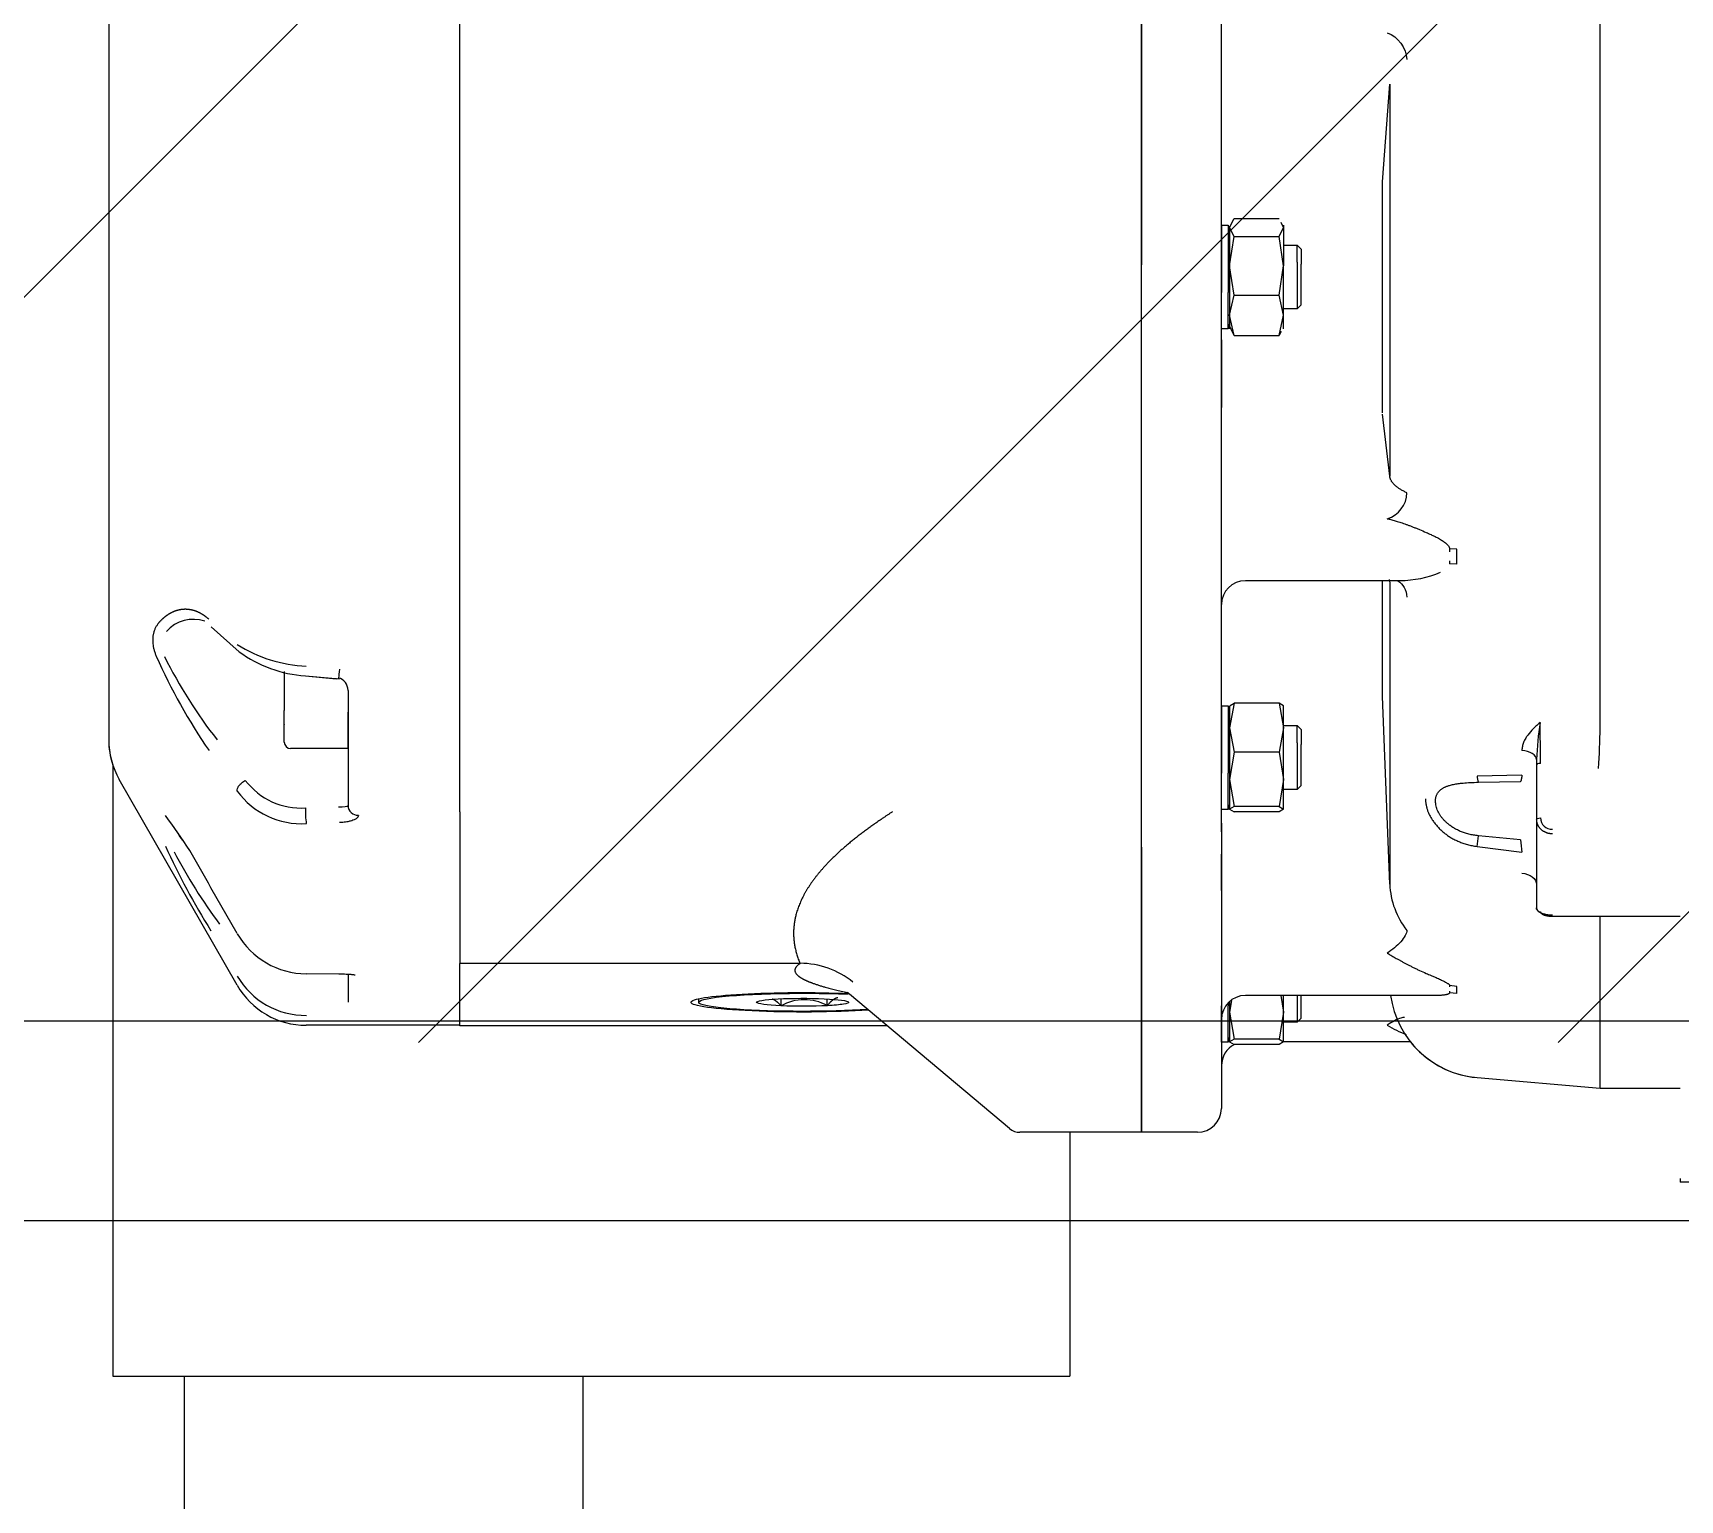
# Model space of a CAD drawing. Extents: x -599358 to 2865263, y -1062760 to 486533.
# Drawn here: x 242648 to 242972.5, y -693039.1 to -692750.2 of the extents above; entities that cross this region are included whole.
import ezdxf

# ---------------------------------------------------------------- set-up
doc = ezdxf.new("R2010")
doc.units = 0
for name, color, linetype in [('A-HATCH-1', 252, 'Continuous'), ('EWHS5T6M-1', 7, 'Continuous'), ('EWHS5T6M-3', 7, 'Continuous'), ('FHSGH10105-主梁-06', 7, 'Continuous'), ('取电臂', 7, 'Continuous')]:
    doc.layers.add(name, color=color, linetype=linetype)

msp = doc.modelspace()

# ---------------------------------------------------------------- hatches: boundary and pattern name
at = {"layer": 'A-HATCH-1'}
h = msp.add_hatch(dxfattribs=at)
h.set_pattern_fill('ANSI31', color=4, scale=100, angle=180)
h.set_pattern_definition([(45, (-1151239.83, -1271056.52), (-112.253202, 112.253202), [])])
h.paths.add_polyline_path([(244910.57, -692074.03), (237134.85, -692074.03), (237134.85, -692949.03), (244910.57, -692949.03)])

# ---------------------------------------------------------------- linework, layer by layer
at = {"layer": 'EWHS5T6M-1', "color": 4, "linetype": 'Continuous'}
for p, q in [((242663.68, -692894.3), (242663.68, -693014.74)), ((242663.68, -692894.3), (242663.68, -693014.74)), ((242852.26, -692966.69), (242852.26, -693014.74)), ((242852.26, -692966.69), (242852.26, -693014.74)), ((242676.26, -693014.74), (242789.4, -693014.74)), ((242676.26, -693014.74), (242677.83, -693014.74)), ((242756.4, -693014.74), (242789.4, -693014.74))]:
    msp.add_line(p, q, dxfattribs=at)
at = {"layer": 'EWHS5T6M-3', "color": 4, "linetype": 'Continuous'}
for p, q in [((242866.4, -692617.41), (242866.4, -692795.85)), ((242866.4, -692910.56), (242866.4, -692617.41)), ((242882.11, -692907.53), (242882.11, -692622.12)), ((242732.04, -692875.47), (242732.04, -692677.56)), ((242662.9, -692678.73), (242662.9, -692856.6)), ((242662.9, -692678.73), (242662.9, -692856.6)), ((242732.04, -692875.47), (242732.04, -692678.61)), ((242956.76, -692886.98), (242956.76, -692711.3)), ((242913.82, -692779.52), (242915.27, -692760.29)), ((242915.27, -692760.29), (242915.27, -692837.5)), ((242913.82, -692824.98), (242913.82, -692779.52)), ((242883.68, -692788.51), (242884.6, -692786.73)), ((242884.6, -692786.73), (242893.46, -692786.73)), ((242894.37, -692788.51), (242893.87, -692787.54)), ((242882.11, -692788.04), (242882.11, -692801.33)), ((242882.11, -692788.04), (242883.41, -692788.04)), ((242883.41, -692788.04), (242883.41, -692801.33)), ((242883.41, -692788.04), (242883.68, -692789.14)), ((242884.6, -692790.29), (242883.68, -692788.51)), ((242883.68, -692788.51), (242883.68, -692796.04)), ((242883.68, -692796.04), (242884.6, -692790.29)), ((242884.6, -692790.29), (242893.46, -692790.29)), ((242893.46, -692790.29), (242894.37, -692788.51)), ((242894.37, -692796.04), (242893.46, -692790.29)), ((242894.37, -692788.04), (242894.37, -692788.51)), ((242894.37, -692788.51), (242894.37, -692796.04)), ((242894.37, -692791.97), (242897.04, -692791.97)), ((242897.04, -692795.35), (242897.04, -692791.97)), ((242897.04, -692791.97), (242897.83, -692792.75)), ((242897.83, -692792.75), (242897.83, -692795.71)), ((242866.4, -692966.69), (242866.4, -692795.85)), ((242884.6, -692801.8), (242883.68, -692796.04)), ((242883.68, -692796.04), (242883.68, -692805.78)), ((242893.46, -692801.8), (242894.37, -692796.04)), ((242894.37, -692805.78), (242894.37, -692796.04)), ((242897.04, -692795.35), (242897.04, -692804.54)), ((242897.83, -692803.75), (242897.83, -692795.71)), ((242882.11, -692808.47), (242882.11, -692801.33)), ((242883.41, -692808.47), (242883.41, -692801.33)), ((242883.68, -692805.78), (242884.6, -692801.8)), ((242884.6, -692801.8), (242893.46, -692801.8)), ((242894.37, -692805.78), (242893.46, -692801.8)), ((242897.83, -692803.75), (242897.04, -692804.54)), ((242883.68, -692807.36), (242883.41, -692808.47)), ((242883.68, -692805.78), (242883.68, -692808.47)), ((242884.6, -692809.77), (242883.68, -692805.78)), ((242893.46, -692809.77), (242894.37, -692805.78)), ((242897.04, -692804.54), (242894.37, -692804.54)), ((242894.37, -692808.47), (242894.37, -692805.78)), ((242883.41, -692808.47), (242882.11, -692808.47)), ((242882.11, -692810.63), (242882.11, -692823.92)), ((242883.68, -692807.99), (242884.6, -692809.77)), ((242884.6, -692809.77), (242893.46, -692809.77)), ((242893.87, -692808.96), (242893.46, -692809.77)), ((242882.11, -692831.06), (242882.11, -692823.92)), ((242915.27, -692837.5), (242913.86, -692825.26)), ((242927.06, -692851.76), (242927.04, -692852.39)), ((242928.47, -692851.87), (242927.06, -692851.76)), ((242928.47, -692854.78), (242928.47, -692851.87)), ((242927.04, -692854.13), (242927.06, -692854.76)), ((242928.47, -692854.78), (242927.06, -692854.76)), ((242662.9, -692856.6), (242662.9, -692878.35)), ((242662.9, -692856.6), (242662.9, -692878.35)), ((242917.32, -692858.06), (242886.83, -692858.06)), ((242913.82, -692865.35), (242913.82, -692858.06)), ((242915.19, -692857.79), (242915.27, -692858.45)), ((242915.27, -692858.45), (242915.27, -692891.99)), ((242913.82, -692880.87), (242913.82, -692865.35)), ((242688.63, -692872.08), (242683.06, -692867.14)), ((242732.04, -692903.56), (242732.04, -692875.47)), ((242732.04, -692903.56), (242732.04, -692875.47)), ((242662.9, -692878.35), (242662.9, -692889.39)), ((242662.9, -692878.35), (242662.9, -692889.39)), ((242697.47, -692875.97), (242697.47, -692883.59)), ((242701.64, -692876.82), (242707.73, -692877.4)), ((242706.85, -692877.32), (242701.64, -692876.83)), ((242707.76, -692877.41), (242706.85, -692877.32)), ((242708.37, -692877.47), (242707.71, -692877.4)), ((242710.04, -692879.66), (242710.04, -692901.65)), ((242710.04, -692879.7), (242710.04, -692883.97)), ((242915.27, -692917.82), (242913.82, -692880.87)), ((242697.47, -692889.85), (242697.47, -692883.59)), ((242710.04, -692891.11), (242710.04, -692883.97)), ((242882.11, -692882.67), (242882.11, -692895.96)), ((242882.11, -692882.67), (242883.41, -692882.67)), ((242883.41, -692882.67), (242883.41, -692895.96)), ((242883.41, -692882.67), (242883.68, -692883.77)), ((242884.6, -692882.19), (242883.68, -692887.02)), ((242883.68, -692882.67), (242883.68, -692887.02)), ((242883.82, -692882.63), (242884.6, -692882.19)), ((242893.46, -692882.19), (242884.6, -692882.19)), ((242894.37, -692882.71), (242893.46, -692882.19)), ((242893.46, -692882.19), (242894.37, -692887.02)), ((242894.37, -692887.02), (242894.37, -692882.67)), ((242697.47, -692886.34), (242697.46, -692886.35)), ((242883.68, -692887.02), (242884.6, -692891.85)), ((242883.68, -692887.02), (242883.68, -692897.2)), ((242894.37, -692887.02), (242893.46, -692891.85)), ((242894.37, -692886.6), (242897.04, -692886.6)), ((242894.37, -692897.2), (242894.37, -692887.02)), ((242897.04, -692889.98), (242897.04, -692886.6)), ((242897.04, -692886.6), (242897.83, -692887.38)), ((242897.83, -692887.38), (242897.83, -692890.34)), ((242956.76, -692886.99), (242956.76, -692886.98)), ((242710.04, -692891.11), (242698.73, -692891.11)), ((242884.6, -692891.85), (242883.68, -692897.2)), ((242893.46, -692891.85), (242884.6, -692891.85)), ((242893.46, -692891.85), (242894.37, -692897.2)), ((242897.04, -692889.98), (242897.04, -692899.17)), ((242897.83, -692898.38), (242897.83, -692890.34)), ((242663.68, -692894.3), (242663.68, -693014.74)), ((242663.68, -692894.3), (242663.68, -693014.74)), ((242915.27, -692891.99), (242915.27, -692917.82)), ((242944.18, -692893.27), (242944.18, -692894.42)), ((242944.18, -692894.42), (242944.18, -692905.17)), ((242688.19, -692937.72), (242664.98, -692897.2)), ((242710.04, -692897.25), (242710.04, -692901.65)), ((242882.11, -692903.1), (242882.11, -692895.96)), ((242883.41, -692903.1), (242883.41, -692895.96)), ((242883.68, -692897.2), (242884.6, -692902.54)), ((242883.68, -692897.2), (242883.68, -692903.06)), ((242894.37, -692897.2), (242893.46, -692902.54)), ((242894.37, -692903.06), (242894.37, -692897.2)), ((242941.32, -692896.34), (242932.47, -692896.53)), ((242932.75, -692897.75), (242941.04, -692897.62)), ((242897.04, -692899.17), (242894.37, -692899.17)), ((242897.83, -692898.38), (242897.04, -692899.17)), ((242710.04, -692901.65), (242710.04, -692902.35)), ((242732.04, -692903.56), (242732.04, -692932.71)), ((242732.04, -692903.56), (242732.04, -692933.42)), ((242883.41, -692903.1), (242882.11, -692903.1)), ((242883.68, -692902), (242883.41, -692903.1)), ((242884.6, -692902.54), (242883.68, -692903.06)), ((242883.68, -692903.06), (242884.6, -692903.57)), ((242883.68, -692903.1), (242883.68, -692903.06)), ((242893.46, -692902.54), (242884.6, -692902.54)), ((242893.46, -692903.57), (242884.6, -692903.57)), ((242893.46, -692902.54), (242894.37, -692903.06)), ((242894.37, -692903.06), (242893.46, -692903.57)), ((242882.11, -692905.79), (242882.11, -692911.94)), ((242882.11, -692907.53), (242882.11, -692961.98)), ((242944.18, -692905.17), (242944.18, -692922.51)), ((242866.4, -692910.56), (242866.4, -692966.69)), ((242932.47, -692910.39), (242941.32, -692911.5)), ((242941.04, -692909.1), (242932.75, -692908.3)), ((242882.11, -692919.08), (242882.11, -692911.94)), ((242688.22, -692927.57), (242683.01, -692918.55)), ((242972.47, -692924.18), (242947.33, -692924.18)), ((242956.76, -692958.05), (242956.76, -692924.18)), ((242882.11, -692928.49), (242882.11, -692941.77)), ((242799.09, -692933.42), (242732.04, -692933.42)), ((242732.04, -692945.74), (242732.04, -692933.42)), ((242732.04, -692945.56), (242732.04, -692933.6)), ((242799.09, -692933.42), (242799.12, -692933.42)), ((242708.21, -692935.55), (242701.81, -692935.5)), ((242710.04, -692935.6), (242710.04, -692941.05)), ((242779.18, -692941.09), (242779.18, -692940.37)), ((242795.38, -692941.79), (242795.38, -692940.39)), ((242804.44, -692941.76), (242804.44, -692940.42)), ((242840.38, -692965.96), (242808.85, -692939.5)), ((242924.51, -692939.74), (242886.83, -692939.74)), ((242893.81, -692939.74), (242894.37, -692943.02)), ((242894.37, -692943.02), (242894.37, -692939.74)), ((242897.04, -692939.74), (242897.04, -692944.99)), ((242897.83, -692944.2), (242897.83, -692939.74)), ((242927.06, -692937.76), (242927.04, -692938.06)), ((242927.04, -692938.91), (242927.06, -692939.21)), ((242928.47, -692937.98), (242927.06, -692937.76)), ((242928.47, -692939.38), (242927.06, -692939.21)), ((242928.47, -692939.38), (242928.47, -692937.97)), ((242882.11, -692948.91), (242882.11, -692941.77)), ((242883.41, -692941.21), (242883.41, -692941.77)), ((242883.41, -692948.91), (242883.41, -692941.77)), ((242884.07, -692940.75), (242883.68, -692943.02)), ((242883.68, -692940.94), (242883.68, -692943.02)), ((242883.68, -692943.02), (242883.68, -692948.87)), ((242883.68, -692943.02), (242884.6, -692948.36)), ((242894.37, -692943.02), (242893.46, -692948.36)), ((242894.37, -692948.87), (242894.37, -692943.02)), ((242732.04, -692945.62), (242701.83, -692945.62)), ((242816.29, -692945.74), (242732.04, -692945.74)), ((242897.04, -692944.99), (242894.37, -692944.99)), ((242897.83, -692944.2), (242897.04, -692944.99)), ((242883.41, -692948.91), (242882.11, -692948.91)), ((242883.68, -692947.81), (242883.41, -692948.91)), ((242884.6, -692948.36), (242883.68, -692948.87)), ((242883.68, -692948.91), (242883.68, -692948.87)), ((242883.68, -692948.87), (242884.6, -692949.39)), ((242893.46, -692948.36), (242884.6, -692948.36)), ((242893.46, -692949.39), (242884.6, -692949.39)), ((242893.46, -692949.39), (242884.68, -692949.39)), ((242893.46, -692948.36), (242894.37, -692948.87)), ((242894.37, -692948.87), (242893.46, -692949.39)), ((242894.37, -692948.87), (242893.46, -692949.39)), ((242919.35, -692948.87), (242894.37, -692948.87)), ((242919.35, -692948.87), (242894.37, -692948.87)), ((242882.11, -692953.58), (242882.11, -692961.98)), ((242956.76, -692958.05), (242932.47, -692955.93)), ((242956.76, -692958.05), (242932.47, -692955.93)), ((242972.47, -692958.05), (242956.76, -692958.05)), ((242972.47, -692958.05), (242956.76, -692958.05)), ((242866.4, -692966.69), (242842.4, -692966.69)), ((242852.26, -692966.69), (242852.26, -693014.74)), ((242852.26, -692966.69), (242852.26, -693014.74)), ((242866.4, -692966.69), (242852.26, -692966.69)), ((242877.4, -692966.69), (242866.4, -692966.69)), ((242877.4, -692966.69), (242866.4, -692966.69)), ((242972.47, -692975.78), (242972.47, -692976.49)), ((242972.47, -692975.78), (242972.47, -692976.49)), ((243271.04, -692976.49), (242972.47, -692976.49)), ((243271.04, -692976.49), (242972.47, -692976.49)), ((242663.68, -693014.74), (242676.26, -693014.74)), ((242663.68, -693014.74), (242676.26, -693014.74)), ((242676.26, -693014.74), (242839.68, -693014.74)), ((242676.26, -693014.74), (242677.83, -693014.74)), ((242756.4, -693014.74), (242839.68, -693014.74)), ((242839.68, -693014.74), (242852.26, -693014.74)), ((242839.68, -693014.74), (242852.26, -693014.74))]:
    msp.add_line(p, q, dxfattribs=at)
for centre, radius, start, end in [((242913.24, -692840.66), 5.41, 286.5513, 359.1466), ((242886.83, -692862.77), 4.71, 90, 180), ((242917.38, -692838.13), 19.88, 269.7868, 293.4148), ((242679.55, -692872.72), 7.05, 71.1936, 138.4383), ((242702.97, -692847.52), 27.39, 237.4046, 267.6019), ((242703.13, -692852.34), 24.48, 233.5738, 266.5147), ((242780.69, -692824.52), 118.74, 204.0613, 214.3547), ((242762.66, -692828.22), 99.45, 206.7573, 217.9644), ((243011.45, -692896.21), 67.33, 171.2625, 177.4992), ((241654.58, -692900.98), 1290.41, 0.30865, 0.66611), ((242610.24, -692876.21), 346.69, 356.89, 358.2177), ((242678.61, -692889.39), 15.71, 180, 209.8108), ((242678.61, -692889.39), 15.71, 180, 198.1949), ((242698.73, -692889.85), 1.26, 180, 270), ((242700.8, -692889.04), 13.8, 217.2105, 273.513), ((242936.2, -692896.33), 3.73, 182.9811, 202.2857), ((242700.95, -692890.1), 15.83, 216.4977, 273.1977), ((242595.72, -692963.25), 98.07, 27.1154, 36.9652), ((242717.73, -692903.44), 16.09, 177.7884, 188.8137), ((242712.02, -692902.28), 1.98, 181.8362, 271.7254), ((242947.26, -692904.72), 2.29, 181.5469, 271.5974), ((242813.13, -692846.34), 153.08, 204.7089, 211.7891), ((242064.6, -692795.5), 875.45, 352.45924, 352.5971), ((243255.95, -692874.32), 316.82, 186.3031, 186.7393), ((242769.37, -692862.72), 105.5, 207.4923, 216.6533), ((242931.15, -692917.12), 15.89, 182.5089, 218.1426), ((242944.95, -692922.49), 0.763, 181.8362, 271.7254), ((242701.94, -692919.64), 15.85, 210.0324, 269.5936), ((242799.09, -692949.91), 16.5, 50.834, 89.9004), ((242701.7, -692928.06), 15.61, 210.2728, 270.4824), ((242701.83, -692929.91), 15.71, 209.8108, 270), ((242886.83, -692944.46), 4.71, 90, 180), ((242934.12, -692937.14), 18.86, 187.9295, 265), ((242799.94, -692949.78), 9.21, 60.694, 119.6827), ((242925.68, -692928.12), 20.58, 238.0128, 249.6984), ((242886.83, -692953.58), 4.71, 117.1281, 180), ((242886.83, -692953.58), 4.71, 117.1281, 180), ((242934.12, -692937.14), 18.86, 218.4661, 265), ((242877.4, -692961.98), 4.71, 270, 0), ((242877.4, -692961.98), 4.71, 270, 0), ((242842.4, -692963.55), 3.14, 230, 270)]:
    msp.add_arc(centre, radius, start, end, dxfattribs=at)
at = {"layer": 'EWHS5T6M-3', "color": 4, "linetype": 'Continuous', "extrusion": (0, 0, -1)}
for centre, major_axis, ratio, start_param, end_param in [((242914.78, -692754.37), (2.61, -3.93), 0.728317, 3.880999, 5.407181), ((242914.78, -692862.33), (-1.87, -4.33), 0.783089, 3.209194, 4.163104), ((242708.35, -692875.41), (0.19, 2.03), 0.00447, 1.617607, 3.576156), ((242944.97, -692905.17), (0.786, 0), 0.5, 3.141593, 4.712389), ((242941.04, -692917.92), (-3.14, 0), 0.721105, 1.658063, 3.14162), ((242799.61, -692941.09), (20.43, 0), 0.087156, 0.894834, 3.627495), ((242799.61, -692941.09), (22, 0), 0.087156, 3.141593, 5.13954), ((242799.61, -692941.09), (-20.43, 0), 0.087156, 0.485902, 2.024816), ((242799.61, -692941.09), (9.07, 0), 0.087156, 3.103896, 4.151094), ((242799.61, -692941.09), (-9.07, 0), 0.087156, 1.009501, 2.056699), ((242799.61, -692941.09), (9.07, 0), 0.087156, 5.198291, 6.245489), ((242799.61, -692941.09), (-22, 0), 0.087156, 4.081811, 6.283185), ((242799.61, -692941.09), (-9.07, 0), 0.087156, 5.198291, 6.245489), ((242799.61, -692941.09), (9.07, 0), 0.087156, 1.009501, 2.056699), ((242799.61, -692941.09), (9.07, 0), 0.087156, 0.485902, 1.009501), ((242799.61, -692941.09), (-9.07, 0), 0.087156, 3.103896, 3.627495)]:
    msp.add_ellipse(centre, major_axis=major_axis, ratio=ratio, start_param=start_param, end_param=end_param, dxfattribs=at)
at = {"layer": 'EWHS5T6M-3', "color": 4, "linetype": 'Continuous'}
for points, degree, knots in [([(242918.65, -692840.74), (242918.54, -692840.69), (242918.33, -692840.59), (242918.04, -692840.44), (242917.75, -692840.28), (242917.47, -692840.12), (242917.21, -692839.96), (242916.96, -692839.79), (242916.72, -692839.62), (242916.5, -692839.44), (242916.3, -692839.26), (242916.11, -692839.08), (242915.94, -692838.89), (242915.78, -692838.7), (242915.65, -692838.5), (242915.53, -692838.31), (242915.43, -692838.11), (242915.36, -692837.91), (242915.3, -692837.7), (242915.28, -692837.56), (242915.27, -692837.5)], 3, [0, 0, 0, 0, 0.051218, 0.102946, 0.155185, 0.207934, 0.261194, 0.314965, 0.369245, 0.424036, 0.479338, 0.535149, 0.591471, 0.648303, 0.705645, 0.763497, 0.821858, 0.880729, 0.94011, 1, 1, 1, 1]), ([(242914.78, -692845.85), (242914.9, -692845.87), (242915.14, -692845.92), (242915.51, -692846.01), (242915.91, -692846.12), (242916.33, -692846.24), (242916.77, -692846.37), (242917.24, -692846.52), (242917.73, -692846.68), (242918.24, -692846.86), (242918.78, -692847.06), (242919.34, -692847.27), (242919.92, -692847.5), (242920.53, -692847.74), (242921.37, -692848.08), (242922.33, -692848.5), (242923.31, -692848.94), (242923.96, -692849.25), (242924.45, -692849.48), (242924.85, -692849.69), (242925.25, -692849.93), (242925.62, -692850.16), (242925.94, -692850.38), (242926.23, -692850.6), (242926.47, -692850.81), (242926.67, -692851.01), (242926.83, -692851.21), (242926.95, -692851.4), (242927.03, -692851.58), (242927.05, -692851.7), (242927.06, -692851.76)], 3, [0, 0, 0, 0, 0.029067, 0.059684, 0.091862, 0.125608, 0.160931, 0.197836, 0.23633, 0.276416, 0.3181, 0.361385, 0.406275, 0.452773, 0.500881, 0.599221, 0.673537, 0.723826, 0.750087, 0.785131, 0.817481, 0.847172, 0.87425, 0.898774, 0.920826, 0.940518, 0.958006, 0.973514, 0.987363, 1, 1, 1, 1]), ([(242682.64, -692865.66), (242682.05, -692865.13), (242681.42, -692864.74), (242680.8, -692864.35), (242680.15, -692864.1), (242679.51, -692863.86), (242678.85, -692863.76), (242678.2, -692863.66), (242677.54, -692863.71), (242676.89, -692863.76), (242676.25, -692863.96), (242675.61, -692864.16), (242674.99, -692864.5), (242674.38, -692864.84), (242673.8, -692865.33), (242673.22, -692865.81), (242672.68, -692866.42)], 2, [0, 0, 0, 0.125, 0.125, 0.25, 0.25, 0.375, 0.375, 0.5, 0.5, 0.625, 0.625, 0.75, 0.75, 0.875, 0.875, 1, 1, 1]), ([(242672.68, -692866.42), (242672.62, -692866.5), (242672.5, -692866.66), (242672.35, -692866.91), (242672.2, -692867.17), (242672.07, -692867.43), (242671.96, -692867.69), (242671.86, -692867.96), (242671.77, -692868.23), (242671.7, -692868.5), (242671.64, -692868.78), (242671.6, -692869.06), (242671.57, -692869.43), (242671.56, -692869.9), (242671.59, -692870.48), (242671.68, -692871.07), (242671.82, -692871.68), (242672.01, -692872.3), (242672.18, -692872.72), (242672.27, -692872.93)], 3, [0, 0, 0, 0, 0.048845, 0.096906, 0.144215, 0.190808, 0.236719, 0.281986, 0.326648, 0.370744, 0.414319, 0.457414, 0.500075, 0.58118, 0.662791, 0.745199, 0.82869, 0.913537, 1, 1, 1, 1]), ([(242710.04, -692879.66), (242710.04, -692879.1), (242709.85, -692878.53), (242709.18, -692877.63), (242708.7, -692877.31), (242708.18, -692877.26)], 3, [0, 0, 0, 0, 0.5, 0.5, 1, 1, 1, 1]), ([(242944.9, -692885.98), (242944.68, -692886.17), (242944.23, -692886.56), (242943.38, -692887.36), (242942.63, -692888.19), (242942.1, -692888.99), (242941.82, -692889.48), (242941.63, -692889.91), (242941.49, -692890.32), (242941.39, -692890.72), (242941.33, -692891.12), (242941.32, -692891.39), (242941.32, -692891.52)], 3, [0, 0, 0, 0, 0.125011, 0.250017, 0.499875, 0.603087, 0.677277, 0.749978, 0.814865, 0.874988, 0.937496, 1, 1, 1, 1]), ([(242944.18, -692893.27), (242944.18, -692892.87), (242943.91, -692892.42), (242942.81, -692891.75), (242942.02, -692891.56), (242941.32, -692891.52)], 3, [0, 0, 0, 0, 0.5, 0.5, 1, 1, 1, 1]), ([(242944.97, -692894.03), (242944.76, -692894.03), (242944.56, -692894.07), (242944.27, -692894.22), (242944.18, -692894.32), (242944.18, -692894.42)], 3, [0, 0, 0, 0, 0.5, 0.5, 1, 1, 1, 1]), ([(242688.22, -692899.52), (242688.19, -692899.36), (242688.2, -692899.18), (242688.32, -692898.8), (242688.43, -692898.6), (242688.73, -692898.21), (242688.91, -692898.01), (242689.33, -692897.67), (242689.57, -692897.51), (242689.81, -692897.39)], 3, [0, 0, 0, 0, 0.25, 0.25, 0.5, 0.5, 0.75, 0.75, 1, 1, 1, 1]), ([(242924.3, -692901.47), (242924.3, -692901.39), (242924.3, -692901.23), (242924.32, -692901), (242924.35, -692900.79), (242924.4, -692900.58), (242924.46, -692900.38), (242924.54, -692900.19), (242924.63, -692900.01), (242924.73, -692899.83), (242924.85, -692899.67), (242924.98, -692899.51), (242925.12, -692899.37), (242925.28, -692899.23), (242925.45, -692899.09), (242925.64, -692898.97), (242925.84, -692898.85), (242926.05, -692898.74), (242926.28, -692898.64), (242926.52, -692898.54), (242926.77, -692898.45), (242927.21, -692898.31), (242927.86, -692898.15), (242928.76, -692898), (242929.84, -692897.88), (242931.18, -692897.79), (242932.2, -692897.77), (242932.75, -692897.75)], 3, [0, 0, 0, 0, 0.025288, 0.050219, 0.074845, 0.099219, 0.123396, 0.147433, 0.171387, 0.195316, 0.219278, 0.243332, 0.267533, 0.291939, 0.316604, 0.341581, 0.366922, 0.392675, 0.418887, 0.445603, 0.472864, 0.500709, 0.581938, 0.664866, 0.750426, 0.865857, 1, 1, 1, 1]), ([(242941.32, -692896.34), (242941.31, -692896.4), (242941.3, -692896.51), (242941.28, -692896.68), (242941.25, -692896.85), (242941.22, -692897.01), (242941.19, -692897.18), (242941.16, -692897.33), (242941.12, -692897.46), (242941.08, -692897.56), (242941.06, -692897.6), (242941.04, -692897.62)], 3, [0, 0, 0, 0, 0.077735, 0.163795, 0.258193, 0.360935, 0.47203, 0.591481, 0.719291, 0.855464, 1, 1, 1, 1]), ([(242922.33, -692901.03), (242922.33, -692901.12), (242922.33, -692901.31), (242922.35, -692901.59), (242922.38, -692901.88), (242922.43, -692902.17), (242922.48, -692902.46), (242922.56, -692902.76), (242922.64, -692903.05), (242922.74, -692903.35), (242922.86, -692903.65), (242922.99, -692903.95), (242923.13, -692904.25), (242923.29, -692904.56), (242923.47, -692904.86), (242923.66, -692905.16), (242923.87, -692905.47), (242924.09, -692905.77), (242924.33, -692906.07), (242924.59, -692906.38), (242924.86, -692906.68), (242925.16, -692906.98), (242925.55, -692907.35), (242926.05, -692907.78), (242926.68, -692908.24), (242927.35, -692908.68), (242928.08, -692909.08), (242928.86, -692909.44), (242929.69, -692909.76), (242930.57, -692910.03), (242931.5, -692910.25), (242932.15, -692910.34), (242932.47, -692910.39)], 3, [0, 0, 0, 0, 0.023596, 0.046848, 0.069813, 0.092549, 0.115115, 0.137574, 0.159988, 0.182418, 0.204926, 0.227574, 0.250421, 0.273525, 0.296943, 0.320728, 0.344931, 0.369601, 0.394784, 0.420522, 0.446855, 0.473821, 0.501454, 0.550477, 0.600634, 0.652145, 0.705215, 0.760032, 0.81677, 0.875584, 0.936618, 1, 1, 1, 1]), ([(242932.75, -692908.3), (242932.58, -692908.28), (242932.26, -692908.24), (242931.78, -692908.17), (242931.32, -692908.08), (242930.87, -692907.97), (242930.43, -692907.86), (242930, -692907.72), (242929.59, -692907.58), (242929.18, -692907.42), (242928.79, -692907.25), (242928.42, -692907.06), (242928.05, -692906.86), (242927.7, -692906.65), (242927.36, -692906.42), (242926.96, -692906.13), (242926.52, -692905.76), (242926.05, -692905.32), (242925.64, -692904.86), (242925.28, -692904.39), (242924.97, -692903.91), (242924.73, -692903.43), (242924.53, -692902.94), (242924.4, -692902.44), (242924.31, -692901.95), (242924.3, -692901.63), (242924.3, -692901.47)], 3, [0, 0, 0, 0, 0.039878, 0.078912, 0.117144, 0.154619, 0.191384, 0.227489, 0.262988, 0.297935, 0.332389, 0.366411, 0.400064, 0.433413, 0.466526, 0.499471, 0.55456, 0.607472, 0.65855, 0.708176, 0.756766, 0.804764, 0.852628, 0.900824, 0.949803, 1, 1, 1, 1]), ([(242712.08, -692904.27), (242712.08, -692904.29), (242712.08, -692904.35), (242712.05, -692904.45), (242712.01, -692904.56), (242711.93, -692904.67), (242711.76, -692904.85), (242711.47, -692905.04), (242711.03, -692905.25), (242710.5, -692905.42), (242709.9, -692905.56), (242709.29, -692905.64), (242708.8, -692905.69), (242708.5, -692905.7), (242708.35, -692905.71)], 3, [0, 0, 0, 0, 0.040091, 0.085599, 0.136434, 0.192536, 0.253873, 0.39572, 0.505375, 0.612356, 0.753804, 0.848833, 0.930864, 1, 1, 1, 1]), ([(242817.32, -692903.56), (242814.58, -692905.34), (242812.26, -692907.05), (242809.81, -692908.85), (242807.79, -692910.6), (242805.67, -692912.44), (242804.01, -692914.25), (242802.28, -692916.14), (242801.03, -692918), (242798.43, -692921.88), (242797.94, -692925.68), (242797.44, -692929.53), (242799.09, -692933.42)], 2, [0, 0, 0, 0.125, 0.125, 0.25, 0.25, 0.375, 0.375, 0.5, 0.5, 0.75, 0.75, 1, 1, 1]), ([(242944.18, -692905.17), (242944.19, -692905.23), (242944.19, -692905.35), (242944.21, -692905.53), (242944.24, -692905.7), (242944.29, -692905.86), (242944.35, -692906.02), (242944.42, -692906.18), (242944.49, -692906.33), (242944.58, -692906.47), (242944.68, -692906.61), (242944.78, -692906.74), (242944.9, -692906.86), (242945.01, -692906.97), (242945.14, -692907.08), (242945.26, -692907.18), (242945.39, -692907.27), (242945.53, -692907.36), (242945.67, -692907.44), (242945.81, -692907.51), (242945.95, -692907.58), (242946.09, -692907.63), (242946.23, -692907.68), (242946.37, -692907.73), (242946.51, -692907.77), (242946.65, -692907.8), (242946.79, -692907.82), (242946.93, -692907.84), (242947.06, -692907.86), (242947.2, -692907.87), (242947.28, -692907.87), (242947.33, -692907.87)], 3, [0, 0, 0, 0, 0.043815, 0.086945, 0.129389, 0.171151, 0.212229, 0.252628, 0.292346, 0.331388, 0.369753, 0.407445, 0.444466, 0.480818, 0.516503, 0.551525, 0.585887, 0.619591, 0.652642, 0.685043, 0.716798, 0.747913, 0.778391, 0.808237, 0.837458, 0.866059, 0.894046, 0.921426, 0.948207, 0.974395, 1, 1, 1, 1]), ([(242947.33, -692923.93), (242947.25, -692923.93), (242947.1, -692923.93), (242946.88, -692923.92), (242946.66, -692923.91), (242946.44, -692923.88), (242946.23, -692923.85), (242946.02, -692923.81), (242945.81, -692923.76), (242945.61, -692923.71), (242945.42, -692923.65), (242945.24, -692923.58), (242945.07, -692923.5), (242944.9, -692923.42), (242944.73, -692923.32), (242944.56, -692923.2), (242944.41, -692923.06), (242944.29, -692922.89), (242944.2, -692922.71), (242944.19, -692922.58), (242944.18, -692922.51)], 3, [0, 0, 0, 0, 0.043817, 0.087902, 0.132274, 0.176955, 0.221965, 0.267323, 0.313047, 0.359156, 0.405668, 0.4526, 0.499967, 0.551187, 0.60913, 0.673811, 0.745237, 0.823412, 0.908334, 1, 1, 1, 1]), ([(242944.97, -692923.25), (242944.97, -692923.42), (242945.14, -692923.57), (242945.22, -692923.65), (242945.34, -692923.72), (242945.46, -692923.8), (242945.62, -692923.86), (242945.78, -692923.92), (242945.97, -692923.97), (242946.17, -692924.02), (242946.39, -692924.06), (242946.53, -692924.08), (242946.69, -692924.1), (242947, -692924.13), (242947.33, -692924.13)], 2, [0, 0, 0, 0.25, 0.25, 0.375, 0.375, 0.5, 0.5, 0.625, 0.625, 0.75, 0.75, 0.833333, 0.833333, 1, 1, 1]), ([(242918.65, -692926.94), (242918.63, -692927.23), (242918.51, -692927.57), (242918.1, -692928.33), (242917.81, -692928.74), (242917.1, -692929.56), (242916.68, -692929.97), (242915.77, -692930.74), (242915.27, -692931.1), (242914.78, -692931.4)], 3, [0, 0, 0, 0, 0.25, 0.25, 0.5, 0.5, 0.75, 0.75, 1, 1, 1, 1]), ([(242799.12, -692933.42), (242796.83, -692934.93), (242799.61, -692936.45), (242800.28, -692936.82), (242801.28, -692937.2), (242802.25, -692937.57), (242803.51, -692937.94), (242805.55, -692938.54), (242808.4, -692939.16)], 2, [0, 0, 0, 0.5, 0.5, 0.625, 0.625, 0.75, 0.75, 0.9651205, 0.9651205, 0.9651205]), ([(242914.78, -692931.4), (242914.9, -692931.47), (242915.14, -692931.62), (242915.51, -692931.84), (242915.91, -692932.07), (242916.33, -692932.31), (242916.77, -692932.56), (242917.24, -692932.82), (242917.73, -692933.09), (242918.24, -692933.36), (242918.78, -692933.65), (242919.34, -692933.93), (242919.92, -692934.22), (242920.53, -692934.52), (242921.37, -692934.91), (242922.33, -692935.35), (242923.31, -692935.77), (242923.96, -692936.04), (242924.45, -692936.24), (242924.85, -692936.42), (242925.25, -692936.6), (242925.62, -692936.78), (242925.94, -692936.94), (242926.23, -692937.09), (242926.47, -692937.22), (242926.67, -692937.35), (242926.83, -692937.47), (242926.95, -692937.57), (242927.03, -692937.67), (242927.05, -692937.73), (242927.06, -692937.76)], 3, [0, 0, 0, 0, 0.029065, 0.059681, 0.091858, 0.125603, 0.160926, 0.197831, 0.236324, 0.276411, 0.318095, 0.361381, 0.406272, 0.45277, 0.50088, 0.599222, 0.673538, 0.723826, 0.750086, 0.785132, 0.817484, 0.847177, 0.874255, 0.89878, 0.920832, 0.940524, 0.958011, 0.973518, 0.987365, 1, 1, 1, 1]), ([(242711.46, -692935.74), (242711.46, -692935.74), (242711.45, -692935.73), (242711.33, -692935.71), (242710.95, -692935.66), (242710.21, -692935.6), (242709.19, -692935.56), (242708.52, -692935.55), (242708.21, -692935.55)], 3, [0.4127267, 0.4127267, 0.4127267, 0.4127267, 0.4325468, 0.4958555, 0.5912118, 0.726311, 0.893279, 1, 1, 1, 1]), ([(242795.38, -692941.79), (242794.75, -692941.12), (242794.21, -692940.76), (242793.9, -692940.55), (242793.6, -692940.42)], 2, [0, 0, 0, 0.25, 0.25, 0.3701268, 0.3701268, 0.3701268]), ([(242806.56, -692940.19), (242806.04, -692940.28), (242805.47, -692940.71), (242804.99, -692941.08), (242804.44, -692941.76)], 2, [0, 0, 0, 0.5, 0.5, 1, 1, 1]), ([(242808.86, -692939.51), (242808.69, -692939.36), (242808.47, -692939.18), (242808.45, -692939.11), (242808.46, -692939.1)], 3, [0, 0, 0, 0, 0.0924354, 0.1357639, 0.1357639, 0.1357639, 0.1357639]), ([(242927.06, -692939.21), (242927.06, -692939.22), (242927.05, -692939.26), (242927.03, -692939.3), (242927, -692939.34), (242926.95, -692939.39), (242926.88, -692939.43), (242926.8, -692939.47), (242926.71, -692939.5), (242926.6, -692939.54), (242926.47, -692939.57), (242926.33, -692939.6), (242926.18, -692939.63), (242926.01, -692939.66), (242925.83, -692939.68), (242925.63, -692939.7), (242925.42, -692939.72), (242925.19, -692939.73), (242924.95, -692939.74), (242924.72, -692939.74), (242924.57, -692939.74), (242924.51, -692939.74)], 3, [0, 0, 0, 0, 0.0069116, 0.0141137, 0.0217356, 0.0298867, 0.0386568, 0.0481179, 0.0583273, 0.0693308, 0.081165, 0.0938592, 0.1074372, 0.1219183, 0.1373187, 0.1536516, 0.1709282, 0.1891578, 0.2083486, 0.2285073, 0.2427241, 0.2427241, 0.2427241, 0.2427241]), ([(242918.19, -692944.06), (242918, -692944.06), (242917.75, -692944.1), (242917.1, -692944.31), (242916.68, -692944.49), (242915.77, -692944.96), (242915.27, -692945.25), (242914.78, -692945.57)], 3, [0.2947245, 0.2947245, 0.2947245, 0.2947245, 0.5, 0.5, 0.75, 0.75, 0.9999713, 0.9999713, 0.9999713, 0.9999713])]:
    msp.add_open_spline(points, degree=degree, knots=knots, dxfattribs=at)
for points in [[(242708.18, -692902.62), (242709.22, -692902.61), (242710.04, -692902.49), (242710.04, -692902.35)], [(242677.44, -692909.19), (242677.13, -692908.68), (242676.86, -692908.25), (242676.62, -692907.85)]]:
    msp.add_open_spline(points, degree=3, dxfattribs=at)
at = {"layer": 'FHSGH10105-主梁-06', "color": 4, "linetype": 'Continuous'}
for p, q in [((237379.6, -692944.74), (244910.57, -692944.74)), ((237386.28, -692984.03), (244910.57, -692984.03))]:
    msp.add_line(p, q, dxfattribs=at)
at = {"layer": '取电臂', "color": 4, "linetype": 'Continuous'}
for p, q in [((242677.83, -693343.89), (242677.83, -693014.74)), ((242677.83, -693343.89), (242677.83, -693014.74)), ((242756.4, -693343.89), (242756.4, -693014.74)), ((242756.4, -693343.89), (242756.4, -693014.74))]:
    msp.add_line(p, q, dxfattribs=at)

doc.saveas('drawing.dxf')
